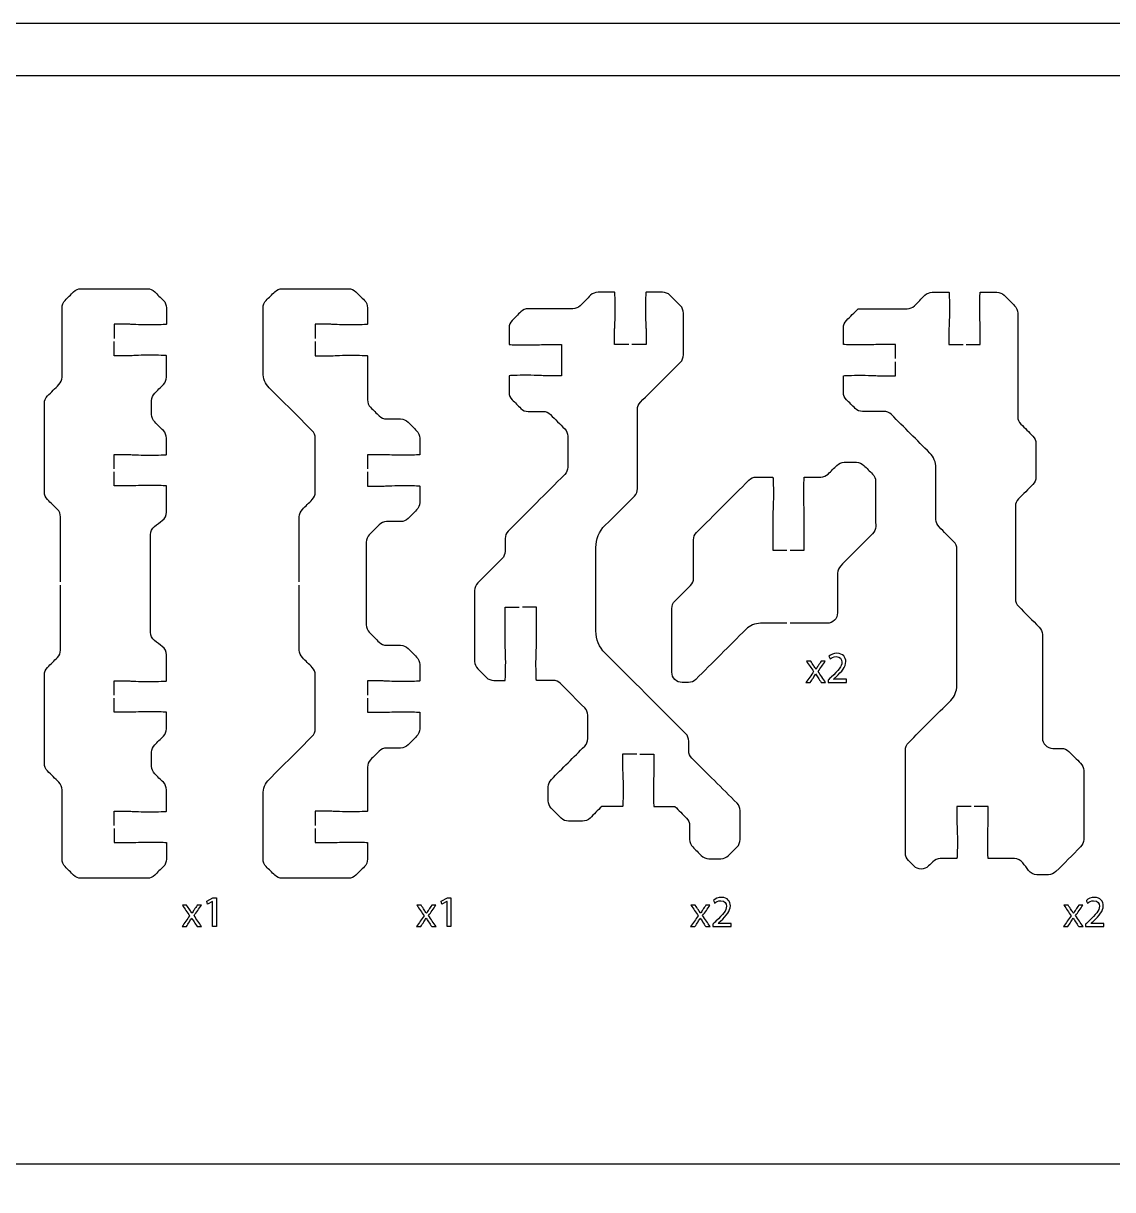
# Model space of a CAD drawing. Extents: x 0 to 430, y 150 to 450.
# Drawn here: x 215.7 to 319.9, y 338.4 to 450 of the extents above; entities that cross this region are included whole.
import ezdxf

# ---------------------------------------------------------------- set-up
doc = ezdxf.new("R2010")
doc.units = 0
doc.header["$MEASUREMENT"] = 0
doc.layers.add('DEFAULT', color=18, linetype='CONTINUOUS')

msp = doc.modelspace()

# ---------------------------------------------------------------- linework, layer by layer
at = {"layer": 'DEFAULT', "color": 116}
for points in [[(430, 150), (0, 150), (0, 450), (430, 450)], [(361.4, 340.79), (180.24, 340.79), (180.24, 445), (361.4, 445)]]:
    msp.add_lwpolyline(points, close=True, dxfattribs=at)
at = {"layer": 'DEFAULT', "color": 18}
for points in [[(233.81, 365.94), (233.8, 365.94), (233.32, 365.68), (233.25, 365.96), (233.85, 366.29), (234.17, 366.29), (234.17, 363.54), (233.81, 363.54)], [(256.25, 365.94), (256.24, 365.94), (255.76, 365.68), (255.69, 365.96), (256.29, 366.29), (256.61, 366.29), (256.61, 363.54), (256.25, 363.54)]]:
    msp.add_lwpolyline(points, close=True, dxfattribs=at)
at = {"layer": 'DEFAULT', "color": 1}
for points, knots in [([(219.25, 396.53), (219.25, 398.61), (219.25, 400.69), (219.25, 402.76), (219.25, 403.03), (219.15, 403.29), (218.96, 403.47), (218.65, 403.79), (218.33, 404.1), (218.01, 404.42), (217.82, 404.61), (217.72, 404.86), (217.72, 405.13), (217.72, 407.96), (217.72, 410.79), (217.72, 413.62), (217.72, 413.89), (217.82, 414.14), (218.01, 414.33), (218.38, 414.69), (218.74, 415.06), (219.1, 415.42), (219.29, 415.61), (219.4, 415.86), (219.4, 416.13), (219.4, 418.34), (219.4, 420.56), (219.4, 422.77), (219.4, 423.04), (219.5, 423.29), (219.69, 423.48), (219.96, 423.75), (220.24, 424.03), (220.51, 424.31), (220.7, 424.5), (220.96, 424.6), (221.22, 424.6), (223.34, 424.6), (225.45, 424.6), (227.56, 424.6), (227.83, 424.6), (228.08, 424.5), (228.27, 424.31), (228.54, 424.03), (228.82, 423.75), (229.1, 423.48), (229.29, 423.29), (229.39, 423.04), (229.39, 422.77), (229.39, 422.24), (229.39, 421.71), (229.39, 421.19), (229.39, 421.16), (228.61, 421.14), (227.64, 421.14), (226.67, 421.14), (226.1, 421.19), (225.89, 421.19), (225.39, 421.19), (224.89, 421.19), (224.39, 421.19), (224.39, 420.73), (224.39, 420.28), (224.39, 419.83)], [0, 0, 0, 0, 17.66, 17.66, 17.66, 18.66, 18.66, 18.66, 22.464234, 22.464234, 22.464234, 23.464234, 23.464234, 23.464234, 47.544234, 47.544234, 47.544234, 48.544234, 48.544234, 48.544234, 52.907089, 52.907089, 52.907089, 53.907089, 53.907089, 53.907089, 72.747089, 72.747089, 72.747089, 73.747089, 73.747089, 73.747089, 77.063427, 77.063427, 77.063427, 78.063427, 78.063427, 78.063427, 96.033427, 96.033427, 96.033427, 97.033427, 97.033427, 97.033427, 100.356829, 100.356829, 100.356829, 101.356829, 101.356829, 101.356829, 105.856829, 105.856829, 105.856829, 106.856829, 106.856829, 106.856829, 107.856829, 107.856829, 107.856829, 112.106829, 112.106829, 112.106829, 115.936829, 115.936829, 115.936829, 115.936829]), ([(242.11, 396.53), (242.11, 398.61), (242.11, 400.69), (242.11, 402.76), (242.11, 403.03), (242.21, 403.28), (242.4, 403.47), (242.71, 403.79), (243.03, 404.1), (243.35, 404.42), (243.53, 404.6), (243.64, 404.86), (243.64, 405.13), (243.64, 406.85), (243.64, 408.57), (243.64, 410.3), (243.64, 410.56), (243.53, 410.82), (243.35, 411), (241.97, 412.38), (240.6, 413.75), (239.23, 415.12), (238.85, 415.5), (238.64, 416.01), (238.64, 416.54), (238.64, 418.62), (238.64, 420.69), (238.64, 422.77), (238.64, 423.04), (238.75, 423.29), (238.93, 423.48), (239.21, 423.75), (239.49, 424.03), (239.76, 424.31), (239.95, 424.49), (240.2, 424.6), (240.47, 424.6), (242.58, 424.6), (244.7, 424.6), (246.81, 424.6), (247.08, 424.6), (247.33, 424.49), (247.52, 424.31), (247.79, 424.03), (248.07, 423.75), (248.35, 423.48), (248.53, 423.29), (248.64, 423.04), (248.64, 422.77), (248.64, 422.24), (248.64, 421.71), (248.64, 421.19), (248.64, 421.16), (247.86, 421.14), (246.89, 421.14), (245.92, 421.14), (245.35, 421.19), (245.14, 421.19), (244.64, 421.19), (244.14, 421.19), (243.64, 421.19), (243.64, 420.73), (243.64, 420.28), (243.64, 419.83)], [0, 0, 0, 0, 17.67, 17.67, 17.67, 18.67, 18.67, 18.67, 22.474234, 22.474234, 22.474234, 23.474234, 23.474234, 23.474234, 38.134234, 38.134234, 38.134234, 39.134234, 39.134234, 39.134234, 55.652249, 55.652249, 55.652249, 56.652249, 56.652249, 56.652249, 74.322249, 74.322249, 74.322249, 75.322249, 75.322249, 75.322249, 78.645651, 78.645651, 78.645651, 79.645651, 79.645651, 79.645651, 97.625651, 97.625651, 97.625651, 98.625651, 98.625651, 98.625651, 101.949053, 101.949053, 101.949053, 102.949053, 102.949053, 102.949053, 107.449053, 107.449053, 107.449053, 108.449053, 108.449053, 108.449053, 109.449053, 109.449053, 109.449053, 113.699053, 113.699053, 113.699053, 117.529053, 117.529053, 117.529053, 117.529053]), ([(273.64, 419.26), (273.19, 419.26), (272.74, 419.26), (272.29, 419.26), (272.29, 419.76), (272.29, 420.26), (272.29, 420.76), (272.29, 420.98), (272.34, 421.55), (272.34, 422.51), (272.34, 423.48), (272.32, 424.26), (272.29, 424.26), (271.76, 424.26), (271.23, 424.26), (270.7, 424.26), (270.43, 424.26), (270.18, 424.16), (269.99, 423.97), (269.66, 423.64), (269.32, 423.3), (268.99, 422.97), (268.8, 422.78), (268.55, 422.68), (268.28, 422.68), (266.86, 422.68), (265.44, 422.68), (264.02, 422.68), (263.75, 422.68), (263.5, 422.57), (263.31, 422.39), (263.03, 422.11), (262.76, 421.83), (262.48, 421.56), (262.29, 421.37), (262.19, 421.12), (262.19, 420.85), (262.19, 420.32), (262.19, 419.79), (262.19, 419.26), (262.19, 419.24), (262.97, 419.22), (263.94, 419.22), (264.9, 419.22), (265.47, 419.26), (265.69, 419.26), (266.19, 419.26), (266.69, 419.26), (267.19, 419.26), (267.19, 418.26), (267.19, 417.26), (267.19, 416.26), (266.69, 416.26), (266.19, 416.26), (265.69, 416.26), (265.47, 416.26), (264.9, 416.31), (263.94, 416.31), (262.97, 416.31), (262.19, 416.29), (262.19, 416.26), (262.19, 415.73), (262.19, 415.21), (262.19, 414.68), (262.19, 414.41), (262.29, 414.16), (262.48, 413.97), (262.76, 413.69), (263.03, 413.42), (263.31, 413.14), (263.5, 412.95), (263.75, 412.85), (264.02, 412.85), (264.49, 412.85), (264.97, 412.85), (265.44, 412.85), (265.7, 412.85), (265.96, 412.75), (266.14, 412.55), (266.6, 412.1), (267.06, 411.64), (267.51, 411.19), (267.7, 411), (267.8, 410.75), (267.8, 410.48), (267.8, 409.5), (267.8, 408.51), (267.8, 407.52), (267.8, 407.25), (267.7, 407), (267.51, 406.81), (265.71, 405), (263.9, 403.2), (262.1, 401.39), (261.91, 401.21), (261.81, 400.95), (261.81, 400.69), (261.81, 400.28), (261.81, 399.87), (261.81, 399.46), (261.8, 399.2), (261.7, 398.94), (261.51, 398.76), (260.74, 397.98), (259.96, 397.2), (259.18, 396.43), (258.99, 396.24), (258.89, 395.98), (258.89, 395.72), (258.89, 393.46), (258.89, 391.2), (258.89, 388.93), (258.89, 388.67), (258.99, 388.41), (259.18, 388.22), (259.46, 387.95), (259.73, 387.67), (260.01, 387.39), (260.2, 387.21), (260.45, 387.1), (260.72, 387.1), (261.08, 387.1), (261.44, 387.1), (261.81, 387.1), (261.83, 387.1), (261.86, 387.89), (261.86, 388.85), (261.86, 389.82), (261.81, 390.39), (261.81, 390.6), (261.81, 391.77), (261.81, 392.93), (261.81, 394.1), (262.26, 394.1), (262.71, 394.1), (263.16, 394.1)], [0, 0, 0, 0, 3.84, 3.84, 3.84, 8.09, 8.09, 8.09, 9.09, 9.09, 9.09, 10.09, 10.09, 10.09, 14.59, 14.59, 14.59, 15.59, 15.59, 15.59, 19.606367, 19.606367, 19.606367, 20.606367, 20.606367, 20.606367, 32.696367, 32.696367, 32.696367, 33.696367, 33.696367, 33.696367, 37.012705, 37.012705, 37.012705, 38.012705, 38.012705, 38.012705, 42.512705, 42.512705, 42.512705, 43.512705, 43.512705, 43.512705, 44.512705, 44.512705, 44.512705, 48.762705, 48.762705, 48.762705, 57.272705, 57.272705, 57.272705, 61.522705, 61.522705, 61.522705, 62.522705, 62.522705, 62.522705, 63.522705, 63.522705, 63.522705, 68.012705, 68.012705, 68.012705, 69.012705, 69.012705, 69.012705, 72.336107, 72.336107, 72.336107, 73.336107, 73.336107, 73.336107, 77.366107, 77.366107, 77.366107, 78.366107, 78.366107, 78.366107, 83.839113, 83.839113, 83.839113, 84.839113, 84.839113, 84.839113, 93.249113, 93.249113, 93.249113, 94.249113, 94.249113, 94.249113, 115.950221, 115.950221, 115.950221, 116.950221, 116.950221, 116.950221, 120.420221, 120.420221, 120.420221, 121.420221, 121.420221, 121.420221, 130.768173, 130.768173, 130.768173, 131.768173, 131.768173, 131.768173, 151.008173, 151.008173, 151.008173, 152.008173, 152.008173, 152.008173, 155.331575, 155.331575, 155.331575, 156.331575, 156.331575, 156.331575, 159.411575, 159.411575, 159.411575, 160.411575, 160.411575, 160.411575, 161.411575, 161.411575, 161.411575, 171.331575, 171.331575, 171.331575, 175.171575, 175.171575, 175.171575, 175.171575]), ([(274.7, 380.04), (275.15, 380.04), (275.6, 380.04), (276.05, 380.04), (276.05, 379.54), (276.05, 379.04), (276.05, 378.54), (276.05, 378.33), (276, 377.76), (276, 376.79), (276, 375.83), (276.02, 375.04), (276.05, 375.04), (276.72, 375.04), (277.38, 375.04), (278.05, 375.04), (278.43, 374.67), (278.8, 374.29), (279.17, 373.92), (279.36, 373.73), (279.46, 373.48), (279.46, 373.21), (279.46, 372.77), (279.46, 372.32), (279.46, 371.87), (279.46, 371.61), (279.57, 371.35), (279.76, 371.16), (280.03, 370.89), (280.31, 370.61), (280.58, 370.33), (280.77, 370.15), (281.03, 370.04), (281.29, 370.04), (281.68, 370.04), (282.07, 370.04), (282.46, 370.04), (282.73, 370.04), (282.98, 370.15), (283.17, 370.33), (283.45, 370.61), (283.72, 370.89), (284, 371.16), (284.19, 371.35), (284.29, 371.61), (284.29, 371.87), (284.29, 372.79), (284.29, 373.72), (284.29, 374.64), (284.29, 374.9), (284.19, 375.16), (284, 375.34), (282.56, 376.79), (281.12, 378.23), (279.67, 379.67), (279.49, 379.86), (279.38, 380.11), (279.38, 380.38), (279.38, 380.68), (279.38, 380.99), (279.38, 381.3), (279.38, 381.56), (279.28, 381.82), (279.09, 382), (276.52, 384.58), (273.94, 387.15), (271.37, 389.72), (270.81, 390.28), (270.49, 391.05), (270.49, 391.84), (270.49, 394.5), (270.49, 397.17), (270.49, 399.83), (270.49, 400.62), (270.81, 401.39), (271.37, 401.95), (272.31, 402.88), (273.24, 403.82), (274.18, 404.75), (274.37, 404.94), (274.47, 405.2), (274.47, 405.46), (274.47, 407.99), (274.47, 410.51), (274.47, 413.03), (274.47, 413.3), (274.58, 413.55), (274.76, 413.74), (276.04, 415.01), (277.31, 416.28), (278.58, 417.56), (278.77, 417.74), (278.87, 418), (278.87, 418.27), (278.87, 419.6), (278.87, 420.93), (278.87, 422.26), (278.87, 422.53), (278.77, 422.78), (278.58, 422.97), (278.25, 423.3), (277.91, 423.64), (277.58, 423.97), (277.39, 424.16), (277.14, 424.26), (276.87, 424.26), (276.34, 424.26), (275.82, 424.26), (275.29, 424.26), (275.26, 424.26), (275.24, 423.48), (275.24, 422.51), (275.24, 421.55), (275.29, 420.98), (275.29, 420.76), (275.29, 420.26), (275.29, 419.76), (275.29, 419.26), (274.84, 419.26), (274.39, 419.26), (273.94, 419.26)], [0, 0, 0, 0, 3.82, 3.82, 3.82, 8.07, 8.07, 8.07, 9.07, 9.07, 9.07, 10.07, 10.07, 10.07, 15.75, 15.75, 15.75, 20.247199, 20.247199, 20.247199, 21.247199, 21.247199, 21.247199, 25.047199, 25.047199, 25.047199, 26.047199, 26.047199, 26.047199, 29.370601, 29.370601, 29.370601, 30.370601, 30.370601, 30.370601, 33.690601, 33.690601, 33.690601, 34.690601, 34.690601, 34.690601, 38.014003, 38.014003, 38.014003, 39.014003, 39.014003, 39.014003, 46.854003, 46.854003, 46.854003, 47.854003, 47.854003, 47.854003, 65.192261, 65.192261, 65.192261, 66.192261, 66.192261, 66.192261, 68.802261, 68.802261, 68.802261, 69.802261, 69.802261, 69.802261, 100.731112, 100.731112, 100.731112, 101.731112, 101.731112, 101.731112, 124.361112, 124.361112, 124.361112, 125.361112, 125.361112, 125.361112, 136.60411, 136.60411, 136.60411, 137.60411, 137.60411, 137.60411, 159.07411, 159.07411, 159.07411, 160.07411, 160.07411, 160.07411, 175.3759, 175.3759, 175.3759, 176.3759, 176.3759, 176.3759, 187.7059, 187.7059, 187.7059, 188.7059, 188.7059, 188.7059, 192.722267, 192.722267, 192.722267, 193.722267, 193.722267, 193.722267, 198.212267, 198.212267, 198.212267, 199.212267, 199.212267, 199.212267, 200.212267, 200.212267, 200.212267, 204.462267, 204.462267, 204.462267, 208.282267, 208.282267, 208.282267, 208.282267]), ([(299.18, 417.91), (299.18, 418.36), (299.18, 418.81), (299.18, 419.26), (298.68, 419.26), (298.18, 419.26), (297.68, 419.26), (297.47, 419.26), (296.9, 419.22), (295.93, 419.22), (294.96, 419.22), (294.18, 419.24), (294.18, 419.26), (294.18, 419.79), (294.18, 420.32), (294.18, 420.85), (294.18, 421.12), (294.28, 421.37), (294.48, 421.56), (294.85, 421.93), (295.22, 422.3), (295.59, 422.68), (297.15, 422.68), (298.71, 422.68), (300.28, 422.68), (300.54, 422.68), (300.79, 422.78), (300.98, 422.97), (301.31, 423.3), (301.65, 423.64), (301.98, 423.97), (302.17, 424.16), (302.43, 424.26), (302.69, 424.26), (303.22, 424.26), (303.75, 424.26), (304.28, 424.26), (304.31, 424.26), (304.33, 423.48), (304.33, 422.51), (304.33, 421.55), (304.28, 420.98), (304.28, 420.76), (304.28, 420.26), (304.28, 419.76), (304.28, 419.26), (304.73, 419.26), (305.18, 419.26), (305.63, 419.26)], [0, 0, 0, 0, 3.83, 3.83, 3.83, 8.08, 8.08, 8.08, 9.08, 9.08, 9.08, 10.08, 10.08, 10.08, 14.57, 14.57, 14.57, 15.57, 15.57, 15.57, 20.063057, 20.063057, 20.063057, 33.333061, 33.333061, 33.333061, 34.333061, 34.333061, 34.333061, 38.349427, 38.349427, 38.349427, 39.349427, 39.349427, 39.349427, 43.849427, 43.849427, 43.849427, 44.849427, 44.849427, 44.849427, 45.849427, 45.849427, 45.849427, 50.099427, 50.099427, 50.099427, 53.939427, 53.939427, 53.939427, 53.939427]), ([(305.93, 419.26), (306.38, 419.26), (306.83, 419.26), (307.28, 419.26), (307.28, 419.76), (307.28, 420.26), (307.28, 420.76), (307.28, 420.98), (307.23, 421.55), (307.23, 422.51), (307.23, 423.48), (307.25, 424.26), (307.28, 424.26), (307.81, 424.26), (308.34, 424.26), (308.87, 424.26), (309.13, 424.26), (309.38, 424.16), (309.57, 423.97), (309.9, 423.64), (310.24, 423.3), (310.57, 422.97), (310.76, 422.78), (310.87, 422.53), (310.87, 422.26), (310.87, 418.96), (310.87, 415.65), (310.87, 412.35), (310.87, 412.09), (310.97, 411.83), (311.16, 411.64), (311.55, 411.26), (311.93, 410.87), (312.32, 410.48), (312.51, 410.3), (312.61, 410.04), (312.61, 409.77), (312.61, 408.71), (312.61, 407.64), (312.61, 406.57), (312.61, 406.3), (312.51, 406.05), (312.32, 405.86), (311.86, 405.4), (311.39, 404.94), (310.93, 404.47), (310.74, 404.29), (310.64, 404.03), (310.64, 403.76), (310.64, 400.81), (310.64, 397.86), (310.64, 394.9), (310.64, 394.64), (310.74, 394.38), (310.93, 394.2), (311.59, 393.53), (312.26, 392.87), (312.92, 392.2), (313.11, 392.02), (313.22, 391.76), (313.22, 391.49), (313.22, 388.2), (313.22, 384.9), (313.22, 381.6), (313.22, 381.05), (313.66, 380.6), (314.22, 380.6), (314.49, 380.6), (314.77, 380.6), (315.05, 380.6), (315.31, 380.6), (315.56, 380.49), (315.75, 380.31), (316.13, 379.93), (316.51, 379.55), (316.88, 379.17), (317.07, 378.99), (317.18, 378.73), (317.18, 378.47), (317.18, 376.27), (317.18, 374.07), (317.18, 371.87), (317.18, 371.61), (317.07, 371.35), (316.88, 371.17), (316.1, 370.38), (315.31, 369.59), (314.52, 368.8), (314.33, 368.62), (314.08, 368.51), (313.81, 368.51), (313.44, 368.51), (313.07, 368.51), (312.7, 368.51), (312.39, 368.51), (312.1, 368.66), (311.91, 368.91), (311.72, 369.15), (311.53, 369.4), (311.34, 369.65), (311.15, 369.9), (310.86, 370.05), (310.55, 370.05), (309.71, 370.05), (308.88, 370.05), (308.04, 370.05), (308.02, 370.05), (307.99, 370.83), (307.99, 371.79), (307.99, 372.76), (308.04, 373.33), (308.04, 373.54), (308.04, 374.04), (308.04, 374.54), (308.04, 375.04), (307.59, 375.04), (307.14, 375.04), (306.7, 375.04)], [0, 0, 0, 0, 3.82, 3.82, 3.82, 8.07, 8.07, 8.07, 9.07, 9.07, 9.07, 10.07, 10.07, 10.07, 14.56, 14.56, 14.56, 15.56, 15.56, 15.56, 19.576367, 19.576367, 19.576367, 20.576367, 20.576367, 20.576367, 48.666367, 48.666367, 48.666367, 49.666367, 49.666367, 49.666367, 54.319129, 54.319129, 54.319129, 55.319129, 55.319129, 55.319129, 64.409129, 64.409129, 64.409129, 65.409129, 65.409129, 65.409129, 70.981131, 70.981131, 70.981131, 71.981131, 71.981131, 71.981131, 97.101131, 97.101131, 97.101131, 98.101131, 98.101131, 98.101131, 106.091437, 106.091437, 106.091437, 107.091437, 107.091437, 107.091437, 135.141437, 135.141437, 135.141437, 136.141437, 136.141437, 136.141437, 138.491437, 138.491437, 138.491437, 139.491437, 139.491437, 139.491437, 144.031063, 144.031063, 144.031063, 145.031063, 145.031063, 145.031063, 163.721063, 163.721063, 163.721063, 164.721063, 164.721063, 164.721063, 174.196294, 174.196294, 174.196294, 175.196294, 175.196294, 175.196294, 178.346294, 178.346294, 178.346294, 179.346294, 179.346294, 179.346294, 181.994331, 181.994331, 181.994331, 182.994331, 182.994331, 182.994331, 190.094331, 190.094331, 190.094331, 191.094331, 191.094331, 191.094331, 192.094331, 192.094331, 192.094331, 196.344331, 196.344331, 196.344331, 200.164331, 200.164331, 200.164331, 200.164331]), ([(224.39, 407.36), (224.39, 407.81), (224.39, 408.27), (224.39, 408.72), (224.89, 408.72), (225.39, 408.72), (225.89, 408.72), (226.1, 408.72), (226.67, 408.67), (227.64, 408.67), (228.61, 408.67), (229.39, 408.69), (229.39, 408.72), (229.39, 409.25), (229.39, 409.77), (229.39, 410.3), (229.39, 410.57), (229.29, 410.82), (229.1, 411.01), (228.82, 411.29), (228.54, 411.56), (228.27, 411.84), (228.08, 412.03), (227.98, 412.28), (227.98, 412.55), (227.98, 412.99), (227.98, 413.44), (227.98, 413.88), (227.98, 414.15), (228.08, 414.4), (228.27, 414.59), (228.54, 414.87), (228.82, 415.14), (229.1, 415.42), (229.29, 415.61), (229.39, 415.86), (229.39, 416.13), (229.39, 416.81), (229.39, 417.5), (229.39, 418.18), (229.39, 418.21), (228.61, 418.23), (227.64, 418.23), (226.67, 418.23), (226.1, 418.18), (225.89, 418.18), (225.39, 418.18), (224.89, 418.18), (224.39, 418.18), (224.39, 418.63), (224.39, 419.08), (224.39, 419.53)], [0, 0, 0, 0, 3.85, 3.85, 3.85, 8.1, 8.1, 8.1, 9.1, 9.1, 9.1, 10.1, 10.1, 10.1, 14.59, 14.59, 14.59, 15.59, 15.59, 15.59, 18.913402, 18.913402, 18.913402, 19.913402, 19.913402, 19.913402, 23.703402, 23.703402, 23.703402, 24.703402, 24.703402, 24.703402, 28.026804, 28.026804, 28.026804, 29.026804, 29.026804, 29.026804, 34.856804, 34.856804, 34.856804, 35.856804, 35.856804, 35.856804, 36.856804, 36.856804, 36.856804, 41.106804, 41.106804, 41.106804, 44.936804, 44.936804, 44.936804, 44.936804]), ([(243.64, 419.53), (243.64, 419.08), (243.64, 418.63), (243.64, 418.18), (244.14, 418.18), (244.64, 418.18), (245.14, 418.18), (245.35, 418.18), (245.92, 418.23), (246.89, 418.23), (247.86, 418.23), (248.64, 418.21), (248.64, 418.18), (248.64, 416.77), (248.64, 415.37), (248.64, 413.96), (248.64, 413.69), (248.74, 413.43), (248.93, 413.25), (249.21, 412.97), (249.48, 412.7), (249.76, 412.42), (249.95, 412.23), (250.2, 412.13), (250.47, 412.13), (250.91, 412.13), (251.36, 412.13), (251.81, 412.13), (252.07, 412.13), (252.33, 412.02), (252.52, 411.83), (252.79, 411.56), (253.07, 411.28), (253.34, 411), (253.53, 410.82), (253.64, 410.56), (253.64, 410.3), (253.64, 409.77), (253.64, 409.24), (253.64, 408.71), (253.64, 408.68), (252.85, 408.66), (251.89, 408.66), (250.92, 408.66), (250.35, 408.71), (250.14, 408.71), (249.64, 408.71), (249.14, 408.71), (248.64, 408.71), (248.64, 408.26), (248.64, 407.81), (248.64, 407.36)], [0, 0, 0, 0, 3.83, 3.83, 3.83, 8.08, 8.08, 8.08, 9.08, 9.08, 9.08, 10.08, 10.08, 10.08, 22.06, 22.06, 22.06, 23.06, 23.06, 23.06, 26.383402, 26.383402, 26.383402, 27.383402, 27.383402, 27.383402, 31.193402, 31.193402, 31.193402, 32.193402, 32.193402, 32.193402, 35.516804, 35.516804, 35.516804, 36.516804, 36.516804, 36.516804, 41.016804, 41.016804, 41.016804, 42.016804, 42.016804, 42.016804, 43.016804, 43.016804, 43.016804, 47.266804, 47.266804, 47.266804, 51.096804, 51.096804, 51.096804, 51.096804]), ([(306.4, 375.04), (305.94, 375.04), (305.49, 375.04), (305.04, 375.04), (305.04, 374.54), (305.04, 374.04), (305.04, 373.54), (305.04, 373.33), (305.09, 372.76), (305.09, 371.79), (305.09, 370.83), (305.07, 370.05), (305.04, 370.05), (304.51, 370.05), (303.98, 370.05), (303.45, 370.05), (303.19, 370.05), (302.93, 369.94), (302.74, 369.75), (302.61, 369.61), (302.47, 369.48), (302.34, 369.34), (301.94, 368.95), (301.31, 368.95), (300.92, 369.34), (300.75, 369.51), (300.57, 369.68), (300.4, 369.86), (300.21, 370.05), (300.11, 370.3), (300.11, 370.56), (300.11, 373.85), (300.11, 377.14), (300.11, 380.43), (300.11, 380.7), (300.21, 380.95), (300.4, 381.14), (301.75, 382.49), (303.1, 383.84), (304.46, 385.19), (304.83, 385.57), (305.04, 386.08), (305.04, 386.61), (305.04, 390.96), (305.04, 395.31), (305.04, 399.67), (305.04, 399.94), (304.94, 400.19), (304.75, 400.38), (304.27, 400.85), (303.8, 401.32), (303.33, 401.8), (303.14, 401.99), (303.03, 402.24), (303.03, 402.5), (303.03, 404.16), (303.03, 405.81), (303.03, 407.46), (303.03, 407.99), (302.83, 408.5), (302.45, 408.87), (301.22, 410.1), (299.99, 411.33), (298.77, 412.55), (298.58, 412.74), (298.32, 412.85), (298.06, 412.85), (297.38, 412.85), (296.69, 412.85), (296.01, 412.85), (295.75, 412.85), (295.49, 412.95), (295.3, 413.14), (295.02, 413.42), (294.75, 413.69), (294.47, 413.97), (294.28, 414.16), (294.18, 414.41), (294.18, 414.67), (294.18, 415.2), (294.18, 415.73), (294.18, 416.26), (294.18, 416.29), (294.96, 416.31), (295.93, 416.31), (296.9, 416.31), (297.47, 416.26), (297.68, 416.26), (298.18, 416.26), (298.68, 416.26), (299.18, 416.26), (299.18, 416.71), (299.18, 417.16), (299.18, 417.61)], [0, 0, 0, 0, 3.84, 3.84, 3.84, 8.09, 8.09, 8.09, 9.09, 9.09, 9.09, 10.09, 10.09, 10.09, 14.59, 14.59, 14.59, 15.59, 15.59, 15.59, 17.237574, 17.237574, 17.237574, 18.237574, 18.237574, 18.237574, 20.33061, 20.33061, 20.33061, 21.33061, 21.33061, 21.33061, 49.29061, 49.29061, 49.29061, 50.29061, 50.29061, 50.29061, 66.554066, 66.554066, 66.554066, 67.554066, 67.554066, 67.554066, 104.574066, 104.574066, 104.574066, 105.574066, 105.574066, 105.574066, 111.273347, 111.273347, 111.273347, 112.273347, 112.273347, 112.273347, 126.313347, 126.313347, 126.313347, 127.313347, 127.313347, 127.313347, 142.077736, 142.077736, 142.077736, 143.077736, 143.077736, 143.077736, 148.887736, 148.887736, 148.887736, 149.887736, 149.887736, 149.887736, 153.211138, 153.211138, 153.211138, 154.211138, 154.211138, 154.211138, 158.711138, 158.711138, 158.711138, 159.711138, 159.711138, 159.711138, 160.711138, 160.711138, 160.711138, 164.961138, 164.961138, 164.961138, 168.791138, 168.791138, 168.791138, 168.791138]), ([(289.08, 399.57), (289.53, 399.57), (289.98, 399.57), (290.44, 399.57), (290.44, 400.74), (290.44, 401.9), (290.44, 403.07), (290.44, 403.28), (290.39, 403.85), (290.39, 404.82), (290.39, 405.77), (290.41, 406.54), (290.44, 406.57), (290.96, 406.57), (291.49, 406.57), (292.02, 406.57), (292.29, 406.57), (292.54, 406.68), (292.73, 406.86), (293, 407.14), (293.28, 407.42), (293.56, 407.69), (293.74, 407.88), (294, 407.98), (294.26, 407.99), (294.65, 407.99), (295.04, 407.98), (295.43, 407.98), (295.7, 407.99), (295.95, 407.88), (296.14, 407.69), (296.42, 407.41), (296.69, 407.14), (296.97, 406.86), (297.16, 406.67), (297.27, 406.42), (297.26, 406.16), (297.26, 404.71), (297.26, 403.27), (297.27, 401.83), (297.27, 401.57), (297.16, 401.31), (296.97, 401.13), (295.95, 400.11), (294.93, 399.09), (293.92, 398.07), (293.73, 397.88), (293.62, 397.63), (293.62, 397.36), (293.62, 396.1), (293.62, 394.84), (293.62, 393.57), (293.62, 393.02), (293.17, 392.57), (292.62, 392.57), (291.44, 392.57), (290.26, 392.57), (289.08, 392.57)], [0, 0, 0, 0, 3.833, 3.833, 3.833, 13.747, 13.747, 13.747, 14.747, 14.747, 14.747, 15.747, 15.747, 15.747, 20.237005, 20.237005, 20.237005, 21.237005, 21.237005, 21.237005, 24.556165, 24.556165, 24.556165, 25.556165, 25.556165, 25.556165, 28.872172, 28.872172, 28.872172, 29.872172, 29.872172, 29.872172, 33.201938, 33.201938, 33.201938, 34.201938, 34.201938, 34.201938, 46.45694, 46.45694, 46.45694, 47.45694, 47.45694, 47.45694, 59.716757, 59.716757, 59.716757, 60.716757, 60.716757, 60.716757, 71.450757, 71.450757, 71.450757, 72.450757, 72.450757, 72.450757, 82.477757, 82.477757, 82.477757, 82.477757]), ([(224.39, 385.7), (224.39, 386.15), (224.39, 386.6), (224.39, 387.05), (224.89, 387.05), (225.39, 387.05), (225.89, 387.05), (226.1, 387.05), (226.67, 387), (227.64, 387), (228.61, 387), (229.39, 387.03), (229.39, 387.05), (229.39, 387.89), (229.39, 388.72), (229.39, 389.56), (229.39, 389.87), (229.25, 390.16), (229, 390.35), (228.75, 390.54), (228.5, 390.73), (228.25, 390.92), (228, 391.11), (227.86, 391.4), (227.86, 391.71), (227.86, 394.83), (227.86, 397.94), (227.86, 401.05), (227.86, 401.37), (228, 401.66), (228.25, 401.85), (228.5, 402.04), (228.75, 402.23), (229, 402.41), (229.25, 402.6), (229.39, 402.9), (229.39, 403.21), (229.39, 404.04), (229.39, 404.88), (229.39, 405.72), (229.39, 405.74), (228.61, 405.77), (227.64, 405.77), (226.67, 405.77), (226.1, 405.72), (225.89, 405.72), (225.39, 405.72), (224.89, 405.72), (224.39, 405.72), (224.39, 406.16), (224.39, 406.61), (224.39, 407.06)], [0, 0, 0, 0, 3.83, 3.83, 3.83, 8.08, 8.08, 8.08, 9.08, 9.08, 9.08, 10.08, 10.08, 10.08, 17.17, 17.17, 17.17, 18.17, 18.17, 18.17, 20.832048, 20.832048, 20.832048, 21.832048, 21.832048, 21.832048, 48.302048, 48.302048, 48.302048, 49.302048, 49.302048, 49.302048, 51.942124, 51.942124, 51.942124, 52.942124, 52.942124, 52.942124, 60.052124, 60.052124, 60.052124, 61.052124, 61.052124, 61.052124, 62.052124, 62.052124, 62.052124, 66.302124, 66.302124, 66.302124, 70.112124, 70.112124, 70.112124, 70.112124]), ([(248.64, 407.06), (248.64, 406.61), (248.64, 406.16), (248.64, 405.71), (249.14, 405.71), (249.64, 405.71), (250.14, 405.71), (250.35, 405.71), (250.92, 405.76), (251.89, 405.76), (252.85, 405.76), (253.64, 405.74), (253.64, 405.71), (253.64, 405.18), (253.64, 404.65), (253.64, 404.12), (253.64, 403.86), (253.53, 403.6), (253.34, 403.42), (253.07, 403.14), (252.79, 402.87), (252.52, 402.59), (252.33, 402.4), (252.07, 402.3), (251.81, 402.3), (251.36, 402.3), (250.92, 402.3), (250.47, 402.3), (250.2, 402.3), (249.95, 402.19), (249.76, 402), (249.44, 401.69), (249.13, 401.37), (248.81, 401.05), (248.62, 400.87), (248.52, 400.61), (248.52, 400.35), (248.52, 397.7), (248.52, 395.06), (248.52, 392.42), (248.52, 392.15), (248.62, 391.89), (248.81, 391.71), (249.13, 391.39), (249.44, 391.07), (249.76, 390.76), (249.95, 390.57), (250.2, 390.47), (250.47, 390.47), (250.91, 390.47), (251.36, 390.47), (251.81, 390.47), (252.07, 390.47), (252.33, 390.36), (252.52, 390.17), (252.79, 389.9), (253.07, 389.62), (253.34, 389.34), (253.53, 389.16), (253.64, 388.9), (253.64, 388.64), (253.64, 388.11), (253.64, 387.58), (253.64, 387.05), (253.64, 387.02), (252.85, 387), (251.89, 387), (250.92, 387), (250.35, 387.05), (250.14, 387.05), (249.64, 387.05), (249.14, 387.05), (248.64, 387.05), (248.64, 386.6), (248.64, 386.15), (248.64, 385.7)], [0, 0, 0, 0, 3.83, 3.83, 3.83, 8.08, 8.08, 8.08, 9.08, 9.08, 9.08, 10.08, 10.08, 10.08, 14.57, 14.57, 14.57, 15.57, 15.57, 15.57, 18.886338, 18.886338, 18.886338, 19.886338, 19.886338, 19.886338, 23.686338, 23.686338, 23.686338, 24.686338, 24.686338, 24.686338, 28.49765, 28.49765, 28.49765, 29.49765, 29.49765, 29.49765, 51.97765, 51.97765, 51.97765, 52.97765, 52.97765, 52.97765, 56.781885, 56.781885, 56.781885, 57.781885, 57.781885, 57.781885, 61.591885, 61.591885, 61.591885, 62.591885, 62.591885, 62.591885, 65.915287, 65.915287, 65.915287, 66.915287, 66.915287, 66.915287, 71.415287, 71.415287, 71.415287, 72.415287, 72.415287, 72.415287, 73.415287, 73.415287, 73.415287, 77.665287, 77.665287, 77.665287, 81.485287, 81.485287, 81.485287, 81.485287]), ([(288.78, 392.57), (287.94, 392.57), (287.1, 392.57), (286.26, 392.57), (285.73, 392.57), (285.22, 392.36), (284.85, 391.99), (283.25, 390.39), (281.65, 388.79), (280.06, 387.2), (279.87, 387.01), (279.61, 386.91), (279.35, 386.9), (279.15, 386.9), (278.96, 386.9), (278.76, 386.9), (278.21, 386.9), (277.76, 387.35), (277.76, 387.9), (277.76, 389.93), (277.76, 391.96), (277.76, 393.99), (277.76, 394.26), (277.87, 394.51), (278.06, 394.7), (278.55, 395.2), (279.05, 395.69), (279.54, 396.19), (279.73, 396.38), (279.84, 396.63), (279.84, 396.9), (279.84, 398.12), (279.84, 399.34), (279.84, 400.56), (279.84, 400.83), (279.94, 401.08), (280.13, 401.27), (281.8, 402.94), (283.47, 404.61), (285.14, 406.27), (285.33, 406.46), (285.58, 406.57), (285.85, 406.57), (286.38, 406.57), (286.9, 406.57), (287.43, 406.57), (287.46, 406.54), (287.48, 405.77), (287.48, 404.82), (287.48, 403.85), (287.43, 403.28), (287.43, 403.07), (287.43, 401.9), (287.43, 400.74), (287.43, 399.57), (287.88, 399.57), (288.33, 399.57), (288.78, 399.57)], [0, 0, 0, 0, 7.156, 7.156, 7.156, 8.156, 8.156, 8.156, 27.35607, 27.35607, 27.35607, 28.35607, 28.35607, 28.35607, 30.01107, 30.01107, 30.01107, 31.01107, 31.01107, 31.01107, 48.27907, 48.27907, 48.27907, 49.27907, 49.27907, 49.27907, 55.239274, 55.239274, 55.239274, 56.239274, 56.239274, 56.239274, 66.620274, 66.620274, 66.620274, 67.620274, 67.620274, 67.620274, 87.699988, 87.699988, 87.699988, 88.699988, 88.699988, 88.699988, 93.189993, 93.189993, 93.189993, 94.189993, 94.189993, 94.189993, 95.189993, 95.189993, 95.189993, 105.103993, 105.103993, 105.103993, 108.936993, 108.936993, 108.936993, 108.936993]), ([(224.39, 372.93), (224.39, 372.48), (224.39, 372.03), (224.39, 371.58), (224.89, 371.58), (225.39, 371.58), (225.89, 371.58), (226.1, 371.58), (226.67, 371.63), (227.64, 371.63), (228.61, 371.63), (229.39, 371.61), (229.39, 371.58), (229.39, 371.05), (229.39, 370.52), (229.39, 369.99), (229.39, 369.73), (229.29, 369.47), (229.1, 369.28), (228.82, 369.01), (228.54, 368.73), (228.27, 368.46), (228.08, 368.27), (227.83, 368.16), (227.56, 368.16), (225.45, 368.16), (223.34, 368.16), (221.22, 368.16), (220.96, 368.16), (220.7, 368.27), (220.51, 368.46), (220.24, 368.73), (219.96, 369.01), (219.69, 369.28), (219.5, 369.47), (219.4, 369.73), (219.4, 369.99), (219.4, 372.21), (219.4, 374.42), (219.4, 376.64), (219.4, 376.9), (219.29, 377.16), (219.1, 377.35), (218.74, 377.71), (218.38, 378.07), (218.01, 378.44), (217.82, 378.62), (217.72, 378.88), (217.72, 379.14), (217.72, 381.97), (217.72, 384.81), (217.72, 387.64), (217.72, 387.9), (217.82, 388.16), (218.01, 388.35), (218.33, 388.66), (218.65, 388.98), (218.96, 389.3), (219.15, 389.48), (219.25, 389.74), (219.25, 390), (219.25, 392.08), (219.25, 394.16), (219.25, 396.23)], [0, 0, 0, 0, 3.83, 3.83, 3.83, 8.08, 8.08, 8.08, 9.08, 9.08, 9.08, 10.08, 10.08, 10.08, 14.58, 14.58, 14.58, 15.58, 15.58, 15.58, 18.903402, 18.903402, 18.903402, 19.903402, 19.903402, 19.903402, 37.873402, 37.873402, 37.873402, 38.873402, 38.873402, 38.873402, 42.18974, 42.18974, 42.18974, 43.18974, 43.18974, 43.18974, 62.02974, 62.02974, 62.02974, 63.02974, 63.02974, 63.02974, 67.392595, 67.392595, 67.392595, 68.392595, 68.392595, 68.392595, 92.482595, 92.482595, 92.482595, 93.482595, 93.482595, 93.482595, 97.286829, 97.286829, 97.286829, 98.286829, 98.286829, 98.286829, 115.946829, 115.946829, 115.946829, 115.946829]), ([(243.64, 372.93), (243.64, 372.48), (243.64, 372.03), (243.64, 371.58), (244.14, 371.58), (244.64, 371.58), (245.14, 371.58), (245.35, 371.58), (245.92, 371.63), (246.89, 371.63), (247.86, 371.63), (248.64, 371.61), (248.64, 371.58), (248.64, 371.05), (248.64, 370.52), (248.64, 369.99), (248.64, 369.73), (248.53, 369.47), (248.35, 369.28), (248.07, 369.01), (247.79, 368.73), (247.52, 368.46), (247.33, 368.27), (247.08, 368.16), (246.81, 368.16), (244.7, 368.16), (242.58, 368.16), (240.47, 368.16), (240.2, 368.16), (239.95, 368.27), (239.76, 368.46), (239.49, 368.73), (239.21, 369.01), (238.93, 369.28), (238.75, 369.47), (238.64, 369.73), (238.64, 369.99), (238.64, 372.07), (238.64, 374.14), (238.64, 376.22), (238.64, 376.75), (238.85, 377.26), (239.23, 377.63), (240.6, 379.01), (241.97, 380.38), (243.35, 381.76), (243.53, 381.94), (243.64, 382.2), (243.64, 382.46), (243.64, 384.19), (243.64, 385.91), (243.64, 387.64), (243.64, 387.9), (243.53, 388.16), (243.35, 388.35), (243.03, 388.66), (242.71, 388.98), (242.4, 389.29), (242.21, 389.48), (242.11, 389.74), (242.11, 390), (242.11, 392.08), (242.11, 394.15), (242.11, 396.23)], [0, 0, 0, 0, 3.83, 3.83, 3.83, 8.08, 8.08, 8.08, 9.08, 9.08, 9.08, 10.08, 10.08, 10.08, 14.58, 14.58, 14.58, 15.58, 15.58, 15.58, 18.903402, 18.903402, 18.903402, 19.903402, 19.903402, 19.903402, 37.883402, 37.883402, 37.883402, 38.883402, 38.883402, 38.883402, 42.206804, 42.206804, 42.206804, 43.206804, 43.206804, 43.206804, 60.866804, 60.866804, 60.866804, 61.866804, 61.866804, 61.866804, 78.384818, 78.384818, 78.384818, 79.384818, 79.384818, 79.384818, 94.054818, 94.054818, 94.054818, 95.054818, 95.054818, 95.054818, 98.859053, 98.859053, 98.859053, 99.859053, 99.859053, 99.859053, 117.509053, 117.509053, 117.509053, 117.509053]), ([(274.4, 380.04), (273.95, 380.04), (273.5, 380.04), (273.05, 380.04), (273.05, 379.54), (273.05, 379.04), (273.05, 378.54), (273.05, 378.33), (273.1, 377.76), (273.1, 376.79), (273.1, 375.83), (273.08, 375.04), (273.05, 375.04), (272.38, 375.04), (271.72, 375.04), (271.05, 375.04), (270.67, 374.67), (270.3, 374.29), (269.93, 373.92), (269.74, 373.73), (269.49, 373.63), (269.22, 373.63), (268.77, 373.63), (268.33, 373.63), (267.88, 373.63), (267.62, 373.63), (267.36, 373.73), (267.17, 373.92), (266.86, 374.23), (266.54, 374.55), (266.22, 374.87), (266.04, 375.06), (265.93, 375.31), (265.93, 375.58), (265.93, 376.02), (265.93, 376.47), (265.93, 376.92), (265.93, 377.18), (266.04, 377.44), (266.23, 377.62), (267.29, 378.69), (268.36, 379.75), (269.42, 380.82), (269.61, 381.01), (269.72, 381.26), (269.72, 381.53), (269.72, 382.28), (269.72, 383.03), (269.72, 383.78), (269.72, 384.04), (269.61, 384.3), (269.42, 384.48), (268.65, 385.26), (267.87, 386.03), (267.1, 386.81), (266.91, 387), (266.66, 387.1), (266.39, 387.1), (265.86, 387.1), (265.34, 387.1), (264.81, 387.1), (264.78, 387.1), (264.76, 387.89), (264.76, 388.85), (264.76, 389.82), (264.81, 390.39), (264.81, 390.6), (264.81, 391.77), (264.81, 392.93), (264.81, 394.1), (264.36, 394.1), (263.91, 394.1), (263.46, 394.1)], [0, 0, 0, 0, 3.84, 3.84, 3.84, 8.09, 8.09, 8.09, 9.09, 9.09, 9.09, 10.09, 10.09, 10.09, 15.77, 15.77, 15.77, 20.267199, 20.267199, 20.267199, 21.267199, 21.267199, 21.267199, 25.067199, 25.067199, 25.067199, 26.067199, 26.067199, 26.067199, 29.871434, 29.871434, 29.871434, 30.871434, 30.871434, 30.871434, 34.671434, 34.671434, 34.671434, 35.671434, 35.671434, 35.671434, 48.484208, 48.484208, 48.484208, 49.484208, 49.484208, 49.484208, 55.864208, 55.864208, 55.864208, 56.864208, 56.864208, 56.864208, 66.183876, 66.183876, 66.183876, 67.183876, 67.183876, 67.183876, 71.673876, 71.673876, 71.673876, 72.673876, 72.673876, 72.673876, 73.673876, 73.673876, 73.673876, 83.593876, 83.593876, 83.593876, 87.413876, 87.413876, 87.413876, 87.413876]), ([(224.39, 373.23), (224.39, 373.68), (224.39, 374.13), (224.39, 374.58), (224.89, 374.58), (225.39, 374.58), (225.89, 374.58), (226.1, 374.58), (226.67, 374.53), (227.64, 374.53), (228.61, 374.53), (229.39, 374.55), (229.39, 374.58), (229.39, 375.27), (229.39, 375.95), (229.39, 376.64), (229.39, 376.9), (229.29, 377.16), (229.1, 377.35), (228.82, 377.62), (228.54, 377.9), (228.27, 378.17), (228.08, 378.36), (227.98, 378.62), (227.98, 378.88), (227.98, 379.33), (227.98, 379.77), (227.98, 380.22), (227.98, 380.49), (228.08, 380.74), (228.27, 380.93), (228.54, 381.21), (228.82, 381.48), (229.1, 381.76), (229.29, 381.95), (229.39, 382.2), (229.39, 382.46), (229.39, 382.99), (229.39, 383.52), (229.39, 384.05), (229.39, 384.08), (228.61, 384.1), (227.64, 384.1), (226.67, 384.1), (226.1, 384.05), (225.89, 384.05), (225.39, 384.05), (224.89, 384.05), (224.39, 384.05), (224.39, 384.5), (224.39, 384.95), (224.39, 385.4)], [0, 0, 0, 0, 3.83, 3.83, 3.83, 8.08, 8.08, 8.08, 9.08, 9.08, 9.08, 10.08, 10.08, 10.08, 15.91, 15.91, 15.91, 16.91, 16.91, 16.91, 20.233402, 20.233402, 20.233402, 21.233402, 21.233402, 21.233402, 25.033402, 25.033402, 25.033402, 26.033402, 26.033402, 26.033402, 29.356804, 29.356804, 29.356804, 30.356804, 30.356804, 30.356804, 34.856804, 34.856804, 34.856804, 35.856804, 35.856804, 35.856804, 36.856804, 36.856804, 36.856804, 41.106804, 41.106804, 41.106804, 44.936804, 44.936804, 44.936804, 44.936804]), ([(248.64, 385.4), (248.64, 384.95), (248.64, 384.5), (248.64, 384.05), (249.14, 384.05), (249.64, 384.05), (250.14, 384.05), (250.35, 384.05), (250.92, 384.1), (251.89, 384.1), (252.85, 384.1), (253.64, 384.08), (253.64, 384.05), (253.64, 383.52), (253.64, 382.99), (253.64, 382.46), (253.64, 382.2), (253.53, 381.94), (253.34, 381.76), (253.07, 381.48), (252.79, 381.2), (252.52, 380.93), (252.33, 380.74), (252.07, 380.63), (251.81, 380.63), (251.36, 380.63), (250.91, 380.63), (250.47, 380.63), (250.2, 380.63), (249.95, 380.53), (249.76, 380.34), (249.48, 380.06), (249.21, 379.79), (248.93, 379.51), (248.74, 379.32), (248.64, 379.07), (248.64, 378.81), (248.64, 377.4), (248.64, 375.99), (248.64, 374.58), (248.64, 374.55), (247.86, 374.53), (246.89, 374.53), (245.92, 374.53), (245.35, 374.58), (245.14, 374.58), (244.64, 374.58), (244.14, 374.58), (243.64, 374.58), (243.64, 374.13), (243.64, 373.68), (243.64, 373.23)], [0, 0, 0, 0, 3.84, 3.84, 3.84, 8.09, 8.09, 8.09, 9.09, 9.09, 9.09, 10.09, 10.09, 10.09, 14.58, 14.58, 14.58, 15.58, 15.58, 15.58, 18.903402, 18.903402, 18.903402, 19.903402, 19.903402, 19.903402, 23.713402, 23.713402, 23.713402, 24.713402, 24.713402, 24.713402, 28.036804, 28.036804, 28.036804, 29.036804, 29.036804, 29.036804, 41.016804, 41.016804, 41.016804, 42.016804, 42.016804, 42.016804, 43.016804, 43.016804, 43.016804, 47.266804, 47.266804, 47.266804, 51.096804, 51.096804, 51.096804, 51.096804])]:
    msp.add_open_spline(points, degree=3, knots=knots, dxfattribs=at)
at = {"layer": 'DEFAULT', "color": 18}
for points, knots in [([(292.72, 386.9), (292.72, 386.98), (292.72, 387.05), (292.72, 387.13), (292.82, 387.23), (292.91, 387.32), (293.01, 387.41), (293.71, 388.08), (294.03, 388.44), (294.03, 388.85), (294.03, 389.13), (293.9, 389.39), (293.49, 389.39), (293.24, 389.39), (293.03, 389.26), (292.9, 389.16), (292.86, 389.25), (292.83, 389.33), (292.79, 389.42), (292.98, 389.58), (293.25, 389.7), (293.56, 389.7), (294.16, 389.7), (294.41, 389.29), (294.41, 388.9), (294.41, 388.39), (294.04, 387.98), (293.46, 387.42), (293.39, 387.36), (293.31, 387.29), (293.24, 387.21), (293.65, 387.21), (294.06, 387.21), (294.47, 387.21), (294.47, 387.11), (294.47, 387.01), (294.47, 386.9), (293.89, 386.9), (293.3, 386.9), (292.72, 386.9)], [4.977, 4.977, 4.977, 4.977, 5.624, 5.624, 5.624, 6.777406, 6.777406, 6.777406, 7.777406, 7.777406, 7.777406, 8.777406, 8.777406, 8.777406, 9.777406, 9.777406, 9.777406, 10.592847, 10.592847, 10.592847, 11.592847, 11.592847, 11.592847, 12.592847, 12.592847, 12.592847, 13.592847, 13.592847, 13.592847, 14.466054, 14.466054, 14.466054, 17.968054, 17.968054, 17.968054, 18.843054, 18.843054, 18.843054, 23.820054, 23.820054, 23.820054, 23.820054]), ([(291.05, 388.95), (291.15, 388.8), (291.24, 388.66), (291.34, 388.51), (291.42, 388.4), (291.48, 388.29), (291.55, 388.18), (291.55, 388.18), (291.56, 388.18), (291.56, 388.18), (291.63, 388.3), (291.7, 388.4), (291.77, 388.51), (291.86, 388.66), (291.96, 388.81), (292.05, 388.95), (292.19, 388.95), (292.32, 388.95), (292.45, 388.95), (292.22, 388.62), (291.99, 388.29), (291.76, 387.96), (292, 387.61), (292.24, 387.26), (292.48, 386.9), (292.34, 386.9), (292.19, 386.9), (292.05, 386.9), (291.95, 387.06), (291.85, 387.21), (291.75, 387.36), (291.67, 387.48), (291.6, 387.6), (291.52, 387.72), (291.46, 387.6), (291.38, 387.49), (291.31, 387.36), (291.21, 387.21), (291.11, 387.06), (291.01, 386.9), (290.88, 386.9), (290.74, 386.9), (290.6, 386.9), (290.84, 387.25), (291.09, 387.6), (291.33, 387.95), (291.1, 388.28), (290.87, 388.62), (290.64, 388.95), (290.77, 388.95), (290.91, 388.95), (291.05, 388.95)], [0, 0, 0, 0, 1.496308, 1.496308, 1.496308, 2.496308, 2.496308, 2.496308, 2.532308, 2.532308, 2.532308, 3.532308, 3.532308, 3.532308, 5.012538, 5.012538, 5.012538, 6.151538, 6.151538, 6.151538, 9.585206, 9.585206, 9.585206, 13.211709, 13.211709, 13.211709, 14.410709, 14.410709, 14.410709, 15.970886, 15.970886, 15.970886, 16.993886, 16.993886, 16.993886, 17.993886, 17.993886, 17.993886, 19.547003, 19.547003, 19.547003, 20.711003, 20.711003, 20.711003, 24.321451, 24.321451, 24.321451, 27.777757, 27.777757, 27.777757, 28.952757, 28.952757, 28.952757, 28.952757]), ([(281.68, 363.54), (281.68, 363.61), (281.68, 363.69), (281.68, 363.76), (281.77, 363.86), (281.87, 363.95), (281.97, 364.05), (282.67, 364.72), (282.99, 365.07), (282.99, 365.49), (282.99, 365.77), (282.86, 366.02), (282.45, 366.02), (282.2, 366.02), (281.99, 365.9), (281.86, 365.79), (281.82, 365.88), (281.78, 365.97), (281.74, 366.05), (281.93, 366.21), (282.2, 366.33), (282.52, 366.33), (283.11, 366.33), (283.36, 365.93), (283.36, 365.53), (283.36, 365.03), (283, 364.61), (282.42, 364.06), (282.34, 363.99), (282.27, 363.92), (282.2, 363.85), (282.61, 363.85), (283.02, 363.85), (283.43, 363.85), (283.43, 363.74), (283.43, 363.64), (283.43, 363.54), (282.85, 363.54), (282.26, 363.54), (281.68, 363.54)], [4.977, 4.977, 4.977, 4.977, 5.624, 5.624, 5.624, 6.777406, 6.777406, 6.777406, 7.777406, 7.777406, 7.777406, 8.777406, 8.777406, 8.777406, 9.777406, 9.777406, 9.777406, 10.592847, 10.592847, 10.592847, 11.592847, 11.592847, 11.592847, 12.592847, 12.592847, 12.592847, 13.592847, 13.592847, 13.592847, 14.465054, 14.465054, 14.465054, 17.967054, 17.967054, 17.967054, 18.843054, 18.843054, 18.843054, 23.820054, 23.820054, 23.820054, 23.820054]), ([(317.36, 363.54), (317.36, 363.61), (317.36, 363.69), (317.36, 363.76), (317.46, 363.86), (317.56, 363.95), (317.66, 364.05), (318.36, 364.72), (318.68, 365.07), (318.68, 365.49), (318.68, 365.77), (318.54, 366.02), (318.13, 366.02), (317.88, 366.02), (317.68, 365.9), (317.55, 365.79), (317.51, 365.88), (317.47, 365.97), (317.43, 366.05), (317.62, 366.21), (317.89, 366.33), (318.21, 366.33), (318.8, 366.33), (319.05, 365.93), (319.05, 365.53), (319.05, 365.03), (318.68, 364.61), (318.1, 364.06), (318.03, 363.99), (317.96, 363.92), (317.88, 363.85), (318.3, 363.85), (318.71, 363.85), (319.12, 363.85), (319.12, 363.74), (319.12, 363.64), (319.12, 363.54), (318.53, 363.54), (317.95, 363.54), (317.36, 363.54)], [4.977, 4.977, 4.977, 4.977, 5.624, 5.624, 5.624, 6.777406, 6.777406, 6.777406, 7.777406, 7.777406, 7.777406, 8.777406, 8.777406, 8.777406, 9.777406, 9.777406, 9.777406, 10.592847, 10.592847, 10.592847, 11.592847, 11.592847, 11.592847, 12.592847, 12.592847, 12.592847, 13.592847, 13.592847, 13.592847, 14.465054, 14.465054, 14.465054, 17.967054, 17.967054, 17.967054, 18.843054, 18.843054, 18.843054, 23.820054, 23.820054, 23.820054, 23.820054]), ([(231.33, 365.58), (231.43, 365.44), (231.53, 365.29), (231.63, 365.14), (231.7, 365.03), (231.77, 364.92), (231.83, 364.81), (231.84, 364.81), (231.84, 364.81), (231.85, 364.81), (231.91, 364.93), (231.98, 365.04), (232.05, 365.15), (232.15, 365.29), (232.24, 365.44), (232.34, 365.58), (232.47, 365.58), (232.61, 365.58), (232.74, 365.58), (232.51, 365.25), (232.27, 364.92), (232.04, 364.59), (232.28, 364.24), (232.52, 363.89), (232.76, 363.54), (232.62, 363.54), (232.48, 363.54), (232.34, 363.54), (232.24, 363.69), (232.14, 363.84), (232.04, 364), (231.96, 364.12), (231.89, 364.23), (231.81, 364.35), (231.74, 364.23), (231.67, 364.12), (231.59, 364), (231.49, 363.84), (231.4, 363.69), (231.3, 363.54), (231.16, 363.54), (231.02, 363.54), (230.89, 363.54), (231.13, 363.88), (231.37, 364.23), (231.61, 364.58), (231.38, 364.92), (231.15, 365.25), (230.92, 365.58), (231.06, 365.58), (231.2, 365.58), (231.33, 365.58)], [1.175, 1.175, 1.175, 1.175, 2.671308, 2.671308, 2.671308, 3.671308, 3.671308, 3.671308, 3.707308, 3.707308, 3.707308, 4.707308, 4.707308, 4.707308, 6.187538, 6.187538, 6.187538, 7.325538, 7.325538, 7.325538, 10.75863, 10.75863, 10.75863, 14.385133, 14.385133, 14.385133, 15.584133, 15.584133, 15.584133, 17.14431, 17.14431, 17.14431, 18.16731, 18.16731, 18.16731, 19.16731, 19.16731, 19.16731, 20.719886, 20.719886, 20.719886, 21.883886, 21.883886, 21.883886, 25.494335, 25.494335, 25.494335, 28.950641, 28.950641, 28.950641, 30.125641, 30.125641, 30.125641, 30.125641]), ([(253.77, 365.58), (253.87, 365.44), (253.97, 365.29), (254.06, 365.14), (254.14, 365.03), (254.2, 364.92), (254.27, 364.81), (254.28, 364.81), (254.28, 364.81), (254.28, 364.81), (254.35, 364.93), (254.42, 365.04), (254.49, 365.15), (254.58, 365.29), (254.68, 365.44), (254.78, 365.58), (254.91, 365.58), (255.04, 365.58), (255.18, 365.58), (254.94, 365.25), (254.71, 364.92), (254.48, 364.59), (254.72, 364.24), (254.96, 363.89), (255.2, 363.54), (255.06, 363.54), (254.92, 363.54), (254.78, 363.54), (254.68, 363.69), (254.58, 363.84), (254.48, 364), (254.39, 364.12), (254.33, 364.23), (254.25, 364.35), (254.18, 364.23), (254.11, 364.12), (254.03, 364), (253.93, 363.84), (253.83, 363.69), (253.73, 363.54), (253.6, 363.54), (253.46, 363.54), (253.32, 363.54), (253.57, 363.88), (253.81, 364.23), (254.05, 364.58), (253.82, 364.92), (253.59, 365.25), (253.36, 365.58), (253.5, 365.58), (253.63, 365.58), (253.77, 365.58)], [0, 0, 0, 0, 1.496308, 1.496308, 1.496308, 2.496308, 2.496308, 2.496308, 2.532308, 2.532308, 2.532308, 3.532308, 3.532308, 3.532308, 5.012538, 5.012538, 5.012538, 6.150538, 6.150538, 6.150538, 9.58363, 9.58363, 9.58363, 13.210133, 13.210133, 13.210133, 14.409133, 14.409133, 14.409133, 15.96931, 15.96931, 15.96931, 16.99231, 16.99231, 16.99231, 17.99231, 17.99231, 17.99231, 19.544886, 19.544886, 19.544886, 20.708886, 20.708886, 20.708886, 24.319335, 24.319335, 24.319335, 27.775641, 27.775641, 27.775641, 28.950641, 28.950641, 28.950641, 28.950641]), ([(280.01, 365.58), (280.1, 365.44), (280.2, 365.29), (280.3, 365.14), (280.38, 365.03), (280.44, 364.92), (280.51, 364.81), (280.51, 364.81), (280.52, 364.81), (280.52, 364.81), (280.59, 364.93), (280.65, 365.04), (280.72, 365.15), (280.82, 365.29), (280.91, 365.44), (281.01, 365.58), (281.14, 365.58), (281.28, 365.58), (281.41, 365.58), (281.18, 365.25), (280.95, 364.92), (280.71, 364.59), (280.95, 364.24), (281.19, 363.89), (281.43, 363.54), (281.29, 363.54), (281.15, 363.54), (281.01, 363.54), (280.91, 363.69), (280.81, 363.84), (280.71, 364), (280.63, 364.12), (280.56, 364.23), (280.48, 364.35), (280.41, 364.23), (280.34, 364.12), (280.27, 364), (280.17, 363.84), (280.07, 363.69), (279.97, 363.54), (279.83, 363.54), (279.7, 363.54), (279.56, 363.54), (279.8, 363.88), (280.04, 364.23), (280.29, 364.58), (280.06, 364.92), (279.82, 365.25), (279.59, 365.58), (279.73, 365.58), (279.87, 365.58), (280.01, 365.58)], [1.175, 1.175, 1.175, 1.175, 2.671308, 2.671308, 2.671308, 3.671308, 3.671308, 3.671308, 3.707308, 3.707308, 3.707308, 4.707308, 4.707308, 4.707308, 6.187538, 6.187538, 6.187538, 7.325538, 7.325538, 7.325538, 10.75863, 10.75863, 10.75863, 14.385133, 14.385133, 14.385133, 15.584133, 15.584133, 15.584133, 17.14431, 17.14431, 17.14431, 18.16731, 18.16731, 18.16731, 19.16731, 19.16731, 19.16731, 20.719886, 20.719886, 20.719886, 21.883886, 21.883886, 21.883886, 25.494335, 25.494335, 25.494335, 28.950641, 28.950641, 28.950641, 30.125641, 30.125641, 30.125641, 30.125641]), ([(315.7, 365.58), (315.79, 365.44), (315.89, 365.29), (315.99, 365.14), (316.06, 365.03), (316.13, 364.92), (316.19, 364.81), (316.2, 364.81), (316.2, 364.81), (316.21, 364.81), (316.28, 364.93), (316.34, 365.04), (316.41, 365.15), (316.51, 365.29), (316.6, 365.44), (316.7, 365.58), (316.83, 365.58), (316.97, 365.58), (317.1, 365.58), (316.87, 365.25), (316.63, 364.92), (316.4, 364.59), (316.64, 364.24), (316.88, 363.89), (317.12, 363.54), (316.98, 363.54), (316.84, 363.54), (316.7, 363.54), (316.6, 363.69), (316.5, 363.84), (316.4, 364), (316.32, 364.12), (316.25, 364.23), (316.17, 364.35), (316.1, 364.23), (316.03, 364.12), (315.95, 364), (315.85, 363.84), (315.76, 363.69), (315.66, 363.54), (315.52, 363.54), (315.38, 363.54), (315.25, 363.54), (315.49, 363.88), (315.73, 364.23), (315.97, 364.58), (315.74, 364.92), (315.51, 365.25), (315.28, 365.58), (315.42, 365.58), (315.56, 365.58), (315.7, 365.58)], [0, 0, 0, 0, 1.496308, 1.496308, 1.496308, 2.496308, 2.496308, 2.496308, 2.532308, 2.532308, 2.532308, 3.532308, 3.532308, 3.532308, 5.012538, 5.012538, 5.012538, 6.150538, 6.150538, 6.150538, 9.58363, 9.58363, 9.58363, 13.210133, 13.210133, 13.210133, 14.409133, 14.409133, 14.409133, 15.96931, 15.96931, 15.96931, 16.99231, 16.99231, 16.99231, 17.99231, 17.99231, 17.99231, 19.544886, 19.544886, 19.544886, 20.709886, 20.709886, 20.709886, 24.320906, 24.320906, 24.320906, 27.777212, 27.777212, 27.777212, 28.952212, 28.952212, 28.952212, 28.952212])]:
    msp.add_open_spline(points, degree=3, knots=knots, dxfattribs=at)

doc.saveas('drawing.dxf')
